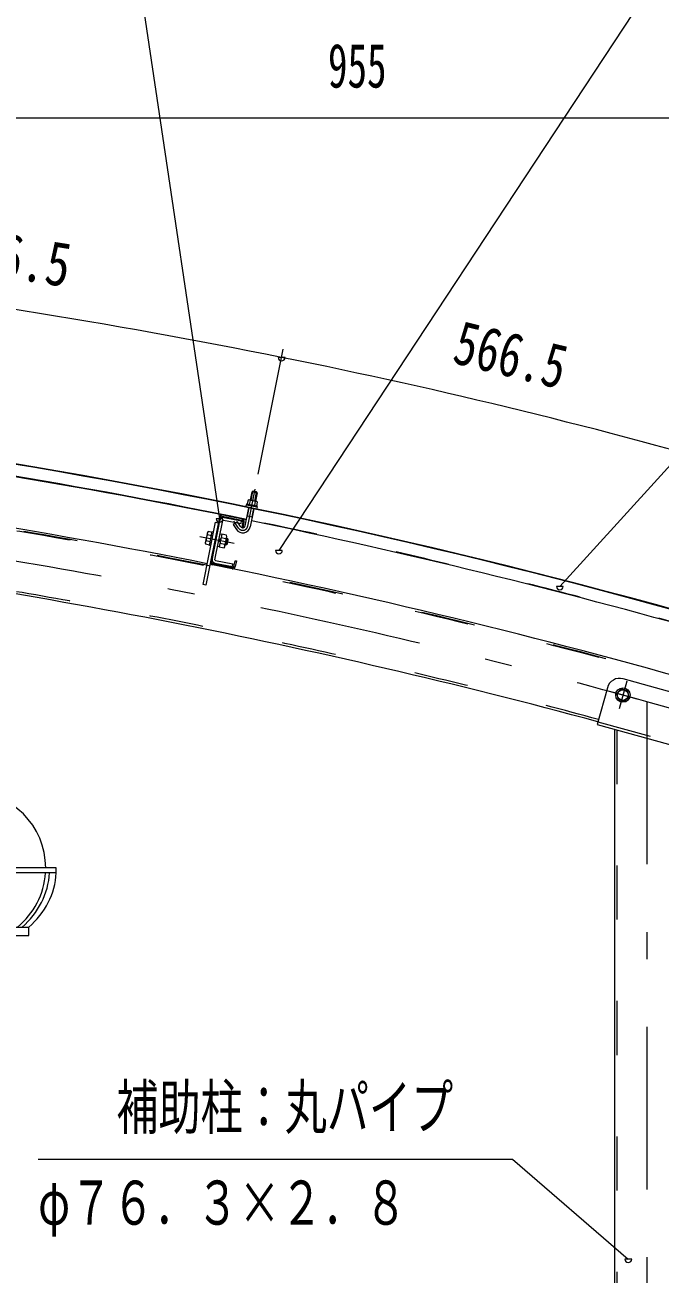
# Model space of a CAD drawing. Units: millimetres, scale not verified. Extents: x -23102 to 23102, y -10150 to 10150.
# Drawn here: x 16429 to 18304, y 4524 to 8214 of the extents above; entities that cross this region are included whole.
import ezdxf
from ezdxf.enums import TextEntityAlignment as Align

# ---------------------------------------------------------------- set-up
doc = ezdxf.new("R2010")
doc.units = ezdxf.units.MM
doc.header["$LTSCALE"] = 40
doc.linetypes.add('USER2', pattern=[10, 4, -6])
doc.linetypes.add('USER3', pattern=[24, 12, -5, 2, -5])
for name, color, linetype, lineweight in [('0-0_0', 7, 'Continuous', 18), ('0-6_2-0BOLD', 7, 'Continuous', 18), ('0-7_2-1HIDDEN', 3, 'USER2', 18), ('0-8_2-2CENTER', 3, 'USER3', 18), ('0-9_2-4THIN', 4, 'Continuous', 18), ('0-A_2-5DIM', 3, 'Continuous', 18)]:
    doc.layers.add(name, color=color, linetype=linetype, lineweight=lineweight)
doc.styles.add('ＭＳ ゴシック', font='')
doc.styles.get('ＭＳ ゴシック').set_extended_font_data('MS Gothic')

# ---------------------------------------------------------------- blocks, each defined once
blk = doc.blocks.new('ledl')
at = {"layer": '0-0_0'}
for p, q in [((14388.17, 13926.97), (14183.17, 13926.97)), ((14183.17, 13920.97), (14183.17, 13926.97)), ((14276.67, 13920.97), (14183.17, 13920.97)), ((14276.67, 13920.97), (14276.67, 13856.97)), ((14288.67, 13920.97), (14282.67, 13920.97)), ((14282.67, 13920.97), (14282.67, 13856.97)), ((14288.67, 13920.97), (14288.67, 13856.97)), ((14388.17, 13920.97), (14294.67, 13920.97)), ((14294.67, 13920.97), (14294.67, 13856.97)), ((14388.17, 13920.97), (14388.17, 13926.97)), ((14215.67, 13846.97), (14355.67, 13846.97)), ((14240.67, 13796.97), (14240.67, 13846.97)), ((14330.67, 13796.97), (14330.67, 13846.97)), ((14355.67, 13846.97), (14355.67, 13856.97)), ((14240.67, 13796.97), (14330.67, 13796.97))]:
    blk.add_line(p, q, dxfattribs=at)
blk.add_lwpolyline([(14215.67, 13846.97), (14215.67, 13856.97), (14355.67, 13856.97)], dxfattribs=at)
for start, end in [(0, 180), (183.82255, 231.05756), (308.94244, 356.17745)]:
    blk.add_arc((14285.67, 13926.97), 90, start, end, dxfattribs=at)
for centre, major_axis, start_param, end_param in [((14285.67, 13926.97), (102.47, 6.5), 3.1362923, 3.9034857), ((14293.67, 13926.97), (102.47, 6.5), 3.1362923, 3.9034857), ((14277.67, 13926.97), (-102.47, 6.5), 2.3796996, 3.146893), ((14285.67, 13926.97), (-102.47, 6.5), 2.3796996, 3.146893)]:
    blk.add_ellipse(centre, major_axis=major_axis, ratio=0.92312, start_param=start_param, end_param=end_param, dxfattribs=at)

msp = doc.modelspace()

# ---------------------------------------------------------------- linework, layer by layer
at = {"layer": '0-6_2-0BOLD'}
for p, q in [((17114.31, 6832.56), (17109.39, 6808.05)), ((17092.49, 6798.69), (17094.71, 6809.74)), ((17108.87, 6806.9), (17106.65, 6795.85)), ((16980.6, 6628.89), (17006.98, 6760.27)), ((17011.69, 6763.4), (17069.53, 6751.79)), ((17070.32, 6755.71), (17012.47, 6767.33)), ((17017.13, 6760.01), (17068.6, 6749.68)), ((17079.53, 6735.57), (17090.2, 6788.69)), ((17099.99, 6761.23), (17085.28, 6764.18)), ((17104.91, 6785.74), (17094.24, 6732.62)), ((16990.07, 6635.4), (17013.2, 6750.6)), ((17015.55, 6752.17), (17067.02, 6741.84)), ((17043.76, 6739.15), (17053.45, 6724.58)), ((17067.02, 6741.84), (17068.6, 6749.68)), ((17072.67, 6747.08), (17069.32, 6730.41)), ((16976.26, 6688.54), (16964.47, 6690.9)), ((16968.16, 6709.29), (16979.95, 6706.92)), ((17000.65, 6688.1), (17006.53, 6692.02)), ((17007.52, 6696.92), (17001.63, 6693)), ((17018.92, 6679.97), (17004.69, 6682.83)), ((17005.42, 6711.88), (17010.32, 6710.89)), ((17008.38, 6701.21), (17022.61, 6698.35)), ((17024.46, 6707.55), (17010.22, 6710.4)), ((17026.15, 6698.28), (17022.21, 6678.67)), ((17040.79, 6608.65), (16982.95, 6620.26)), ((16983.73, 6624.18), (17041.58, 6612.57)), ((16990.06, 6625.21), (17041.53, 6614.87)), ((16991.63, 6633.05), (17043.11, 6622.71)), ((17041.53, 6614.87), (17043.11, 6622.71)), ((18411.6, 6223.35), (18194.84, 6283.66)), ((18148.64, 6257.53), (18118.66, 6149.16)), ((18176.4, 6240.71), (18189.77, 6253.87)), ((18181.11, 6222.55), (18176.4, 6240.71)), ((18189.77, 6253.87), (18207.86, 6248.87)), ((18118.66, 6149.16), (18407.68, 6068.75)), ((18170.09, 6134.85), (18170.09, 2677.43))]:
    msp.add_line(p, q, dxfattribs=at)
for points in [[(17094.68, 6811), (17099.6, 6835.51), (17114.31, 6832.56), (17112.35, 6835.5), (17102.54, 6837.47), (17099.6, 6835.51)], [(17113.67, 6794.44), (17115.88, 6805.49), (17114.04, 6807.11), (17090.02, 6811.93), (17087.7, 6811.15), (17085.48, 6800.09)], [(17003.05, 6761.06), (16962.8, 6560.56), (16954.96, 6562.13), (16991.86, 6745.96), (16999.71, 6744.39)], [(16981.79, 6716.11), (16970.01, 6718.48), (16967.72, 6715.88), (16961.52, 6684.99), (16962.63, 6681.71), (16974.41, 6679.35)], [(16977.84, 6676.11), (16973.92, 6676.89), (16982.28, 6718.56), (16986.21, 6717.78)], [(17065.94, 6732.89), (17056.24, 6747.46), (17043.76, 6739.15)], [(17069.32, 6730.41), (17073.24, 6729.63), (17076.59, 6746.29)], [(17010.32, 6710.89), (17002.75, 6673.15), (16997.84, 6674.13)], [(17002.84, 6673.64), (17017.08, 6670.78), (17019.37, 6673.38), (17025.57, 6704.26), (17024.46, 6707.55)], [(17024.43, 6698.63), (17026.15, 6698.28), (17028.5, 6694.75), (17025.74, 6681.02), (17022.21, 6678.67), (17020.5, 6679.02)], [(17046.29, 6615.7), (17049.63, 6632.37), (17053.56, 6631.58), (17050.21, 6614.91)], [(18181.11, 6222.55), (18199.19, 6217.55), (18212.57, 6230.71), (18207.86, 6248.87)]]:
    msp.add_lwpolyline(points, dxfattribs=at)
msp.add_lwpolyline([(17084.25, 6800.34), (17114.89, 6794.19), (17114.1, 6790.27), (17083.46, 6796.42)], close=True, dxfattribs=at)
for radius in [21.25, 15.75]:
    msp.add_circle((18194.48, 6235.71), radius, dxfattribs=at)
for centre, radius, start, end in [((13265.46, -11854.82), 19031.62, 73.55577, 88.07326), ((13265.46, -11854.82), 19032.88, 73.55577, 88.07326), ((13265.46, -11854.82), 18995.38, 78.4061, 82.92131), ((13265.46, -11854.82), 18996.62, 78.40611, 82.92133), ((13265.46, -11854.82), 18845.38, 78.67172, 83.20786), ((17083.59, 6793.84), 2.5, 78.6474, 258.6474), ((17090.3, 6805.93), 5.83, 40.8049, 78.6474), ((17097.73, 6788.11), 21.84, 59.3513, 97.94348), ((17111.47, 6801.68), 5.83, 78.6474, 116.48988), ((17113, 6787.94), 2.5, 258.64742, 78.6474), ((17010.9, 6759.48), 8, 78.6474, 168.6474), ((17015.16, 6750.21), 10, 78.64624, 168.64737), ((17010.9, 6759.48), 4, 78.6474, 168.6474), ((17068.74, 6747.87), 8, 348.64742, 78.6474), ((17015.16, 6750.21), 2, 78.64624, 168.64737), ((17072.18, 6737.05), 22.5, 213.6474, 348.6474), ((17072.18, 6737.05), 7.5, 213.6474, 348.6474), ((17068.74, 6747.87), 4, 348.64742, 78.6474), ((13265.46, -11854.82), 18995.38, 74.14726, 78.36084), ((16968.92, 6685.23), 7.21, 128.08853, 168.6474), ((16990.35, 6695.27), 26.24, 147.71246, 189.58232), ((16974.46, 6712.8), 7.21, 168.6474, 209.20625), ((16996.74, 6693.99), 26.24, 327.71248, 9.58234), ((17012.63, 6676.45), 7.21, 348.64742, 29.20625), ((17018.17, 6704.03), 7.21, 308.08855, 348.6474), ((13265.46, -11854.82), 18654.62, 74.91363, 82.85469), ((13265.46, -11854.82), 18845.38, 73.8607, 78.6474), ((16984.52, 6628.1), 8, 168.6474, 258.6474), ((16984.52, 6628.1), 4, 168.6474, 258.6474), ((16992.03, 6635.01), 10, 168.64737, 258.64624), ((16992.03, 6635.01), 2, 168.64737, 258.64624), ((17042.37, 6616.49), 8, 258.6474, 348.6474), ((17042.37, 6616.49), 4, 258.6474, 348.6474), ((18184.78, 6247.53), 37.5, 74.45292, 164.53361)]:
    msp.add_arc(centre, radius, start, end, dxfattribs=at)
at = {"layer": '0-7_2-1HIDDEN'}
for p, q in [((18120.79, 6156.87), (18409.81, 6076.46)), ((18177.09, 6132.9), (18177.09, 2677.43))]:
    msp.add_line(p, q, dxfattribs=at)
for radius, start, end in [(18840.38, 73.77559, 88.07326), (18838.38, 73.8364, 87.79263), (18996.62, 74.14725, 78.36087), (18661.62, 74.91349, 82.87905)]:
    msp.add_arc((13265.46, -11854.82), radius, start, end, dxfattribs=at)
at = {"layer": '0-8_2-2CENTER'}
for p, q in [((17086.89, 6734.1), (17108.92, 6843.84)), ((17059.7, 6728.74), (17045.84, 6749.55)), ((16945.26, 6704.32), (17047.22, 6683.85)), ((18205.82, 6276.67), (18183.15, 6194.75)), ((18153.52, 6247.04), (18235.44, 6224.38)), ((18265.46, 6216.22), (18265.46, 831.8))]:
    msp.add_line(p, q, dxfattribs=at)
for centre, radius, start, end in [((13265.46, -11854.82), 18750, 73.71976, 87.96529), ((17072.18, 6737.05), 15, 213.6474, 348.6474)]:
    msp.add_arc(centre, radius, start, end, dxfattribs=at)
at = {"layer": '0-9_2-4THIN'}
for p, q in [((17101.19, 6836.57), (17096.01, 6810.73)), ((17108.06, 6808.31), (17113.25, 6834.15)), ((17020.83, 6680.67), (17024.2, 6680)), ((17027.47, 6696.29), (17024.1, 6696.97))]:
    msp.add_line(p, q, dxfattribs=at)
for points in [[(17084.82, 6761.88), (17086.61, 6763.91), (17091.53, 6788.43)], [(17103.58, 6786.01), (17098.66, 6761.5), (17099.52, 6758.93)]]:
    msp.add_lwpolyline(points, dxfattribs=at)
at = {"layer": '0-A_2-5DIM'}
for p, q in [((16596.03, 9491.61), (17003.72, 6756.34)), ((18715.46, 8994.93), (17178.92, 6662.91)), ((19415.46, 8102.87), (18008.4, 6556.28)), ((13765.45, 7939.93), (18652.96, 7939.93)), ((16265.45, 7939.93), (18652.96, 7939.93)), ((17117.72, 6887.63), (17191.89, 7257.06)), ((17196.97, 7232.56), (17176.97, 7232.56)), ((17013.72, 6756.34), (16993.72, 6756.34)), ((17188.92, 6662.91), (17168.92, 6662.91)), ((18018.4, 6556.28), (17998.4, 6556.28)), ((16468.15, 4865.33), (17868.15, 4865.33)), ((17868.15, 4865.33), (18210.44, 4570.34)), ((18220.44, 4570.34), (18200.44, 4570.34))]:
    msp.add_line(p, q, dxfattribs=at)
for centre, radius, start, end in [((13352.19, -11867.28), 19481, 78.64737, 83.20816), ((17186.97, 7232.56), 10, 180, 0), ((13763.11, -9820.65), 17393.53, 73.86102, 78.64738), ((17003.72, 6756.34), 10, 180, 0), ((17178.92, 6662.91), 10, 180, 0), ((18008.4, 6556.28), 10, 180, 0), ((18210.44, 4570.34), 10, 180, 0)]:
    msp.add_arc(centre, radius, start, end, dxfattribs=at)

# ---------------------------------------------------------------- block references
at = {"layer": '0-0_0', "xscale": 2.5, "yscale": 2.5}
msp.add_blockref('ledl', (-19448.71, -29091.75), dxfattribs=at)

# ---------------------------------------------------------------- texts
at = {"layer": '0-A_2-5DIM', "color": 7, "style": 'ＭＳ ゴシック'}
for s, width, p in [('955', 0.65, (17323.86, 7989.93)), ('補助柱：丸パイプ', 0.7, (16699.01, 4915.33)), ('φ７６．３×２．８', 0.7, (16468.15, 4633.1))]:
    msp.add_text(s, height=130.2, dxfattribs=dict(at, width=width)).set_placement(p, align=Align.BOTTOM_LEFT)
for s, rotation, width, p in [('606.5', 350.928, 0.8, (16196.49, 7456.98)), ('566.5', 346.254, 0.75, (17677.6, 7179.64))]:
    msp.add_text(s, height=130.2, rotation=rotation, dxfattribs=dict(at, width=width)).set_placement(p, align=Align.BOTTOM_LEFT)

doc.saveas('drawing.dxf')
